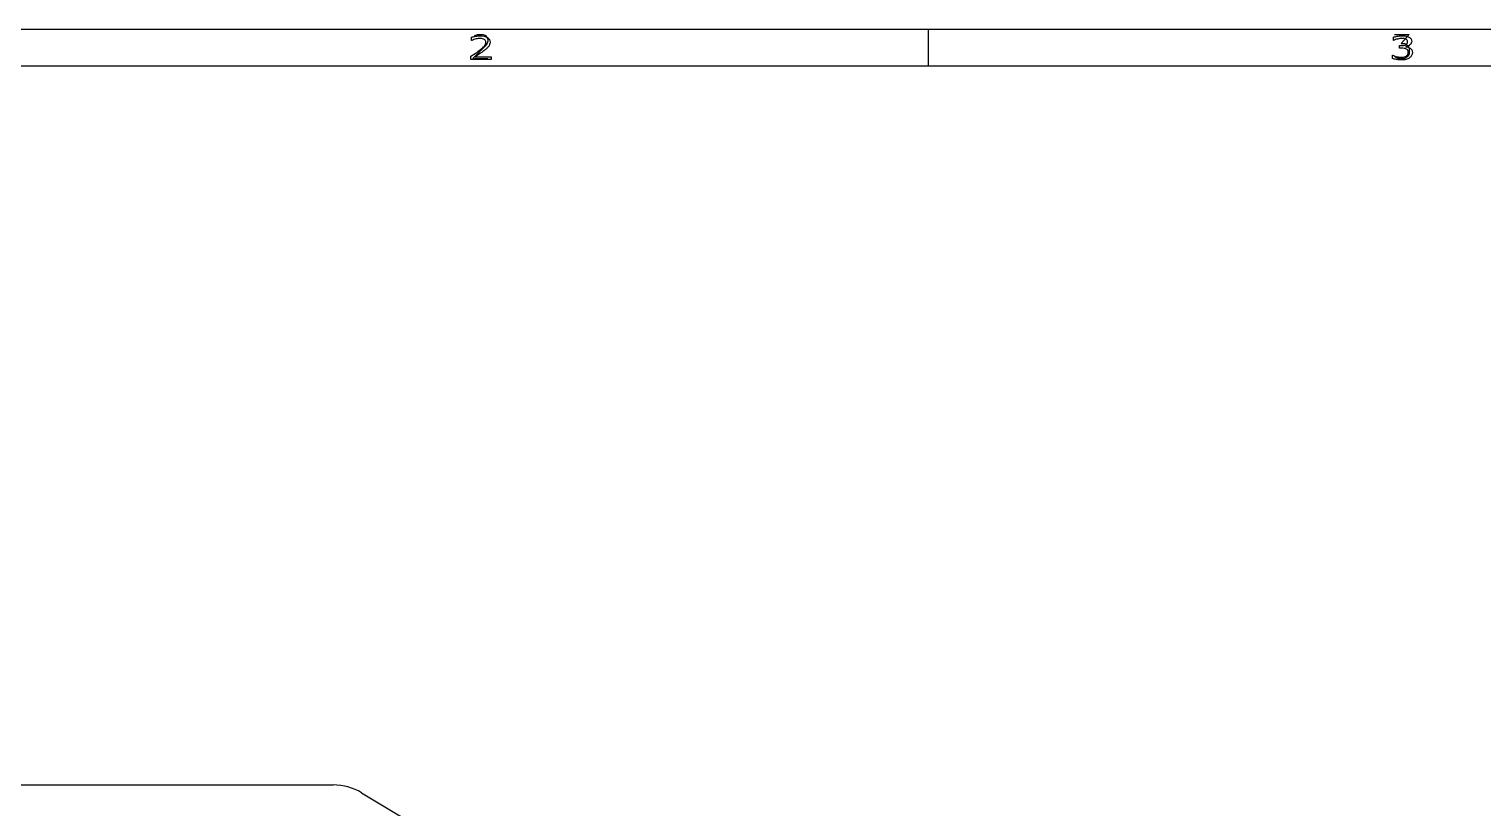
# Model space of a CAD drawing. Header units: millimetres. Extents: x 0 to 277, y 107 to 297.
# Drawn here: x 51.3 to 130.2, y 254.7 to 296.9 of the extents above; entities that cross this region are included whole.
import ezdxf

# ---------------------------------------------------------------- set-up
doc = ezdxf.new("R2010")
doc.units = ezdxf.units.MM
doc.layers.add('Layer_1', color=7, linetype='CONTINUOUS')

msp = doc.modelspace()

# ---------------------------------------------------------------- linework, layer by layer
at = {"layer": 'Layer_1', "color": 7}
for points in [[(0.075, 296.925), (277.0772, 296.925), (277.0772, 106.9178), (0.075, 106.9178)], [(0.075, 296.925), (277.0772, 296.925), (277.0772, 106.9178), (0.075, 106.9178)], [(0.075, 296.925), (277.0772, 296.925), (277.0772, 106.9178), (0.075, 106.9178)], [(126.21354, 295.881879)], [(126.21354, 295.881879)], [(126.21354, 295.881879)], [(2.075, 294.925), (275.0772, 294.925), (275.0772, 108.9178), (2.075, 108.9178)], [(2.075, 294.925), (275.0772, 294.925), (275.0772, 108.9178), (2.075, 108.9178)], [(2.075, 294.925), (275.0772, 294.925), (275.0772, 108.9178), (2.075, 108.9178)]]:
    msp.add_lwpolyline(points, close=True, dxfattribs=at)
for points in [[(75.4213, 296.5076), (75.4832, 296.5695), (75.607, 296.6314), (75.9165, 296.6314), (76.0404, 296.5695), (76.1023, 296.5076), (76.1642, 296.3838), (76.1642, 296.26), (76.1023, 296.0743), (75.3594, 295.3314), (76.1642, 295.3314)], [(75.4213, 296.5076), (75.4832, 296.5695), (75.607, 296.6314), (75.9165, 296.6314), (76.0404, 296.5695), (76.1023, 296.5076), (76.1642, 296.3838), (76.1642, 296.26), (76.1023, 296.0743), (75.3594, 295.3314), (76.1642, 295.3314)], [(75.4213, 296.5076), (75.4832, 296.5695), (75.607, 296.6314), (75.9165, 296.6314), (76.0404, 296.5695), (76.1023, 296.5076), (76.1642, 296.3838), (76.1642, 296.26), (76.1023, 296.0743), (75.3594, 295.3314), (76.1642, 295.3314)], [(100.075, 294.925), (100.075, 296.925)], [(100.075, 294.925), (100.075, 296.925)], [(100.075, 294.925), (100.075, 296.925)], [(125.3594, 296.6314), (126.1642, 296.6314), (125.7308, 296.1362), (125.9165, 296.1362), (126.0404, 296.0743), (126.1023, 296.0123), (126.1642, 295.8885), (126.1642, 295.579), (126.1023, 295.4552), (126.0404, 295.3933), (125.9165, 295.3314), (125.5451, 295.3314), (125.4213, 295.3933), (125.3594, 295.4552)], [(125.3594, 296.6314), (126.1642, 296.6314), (125.7308, 296.1362), (125.9165, 296.1362), (126.0404, 296.0743), (126.1023, 296.0123), (126.1642, 295.8885), (126.1642, 295.579), (126.1023, 295.4552), (126.0404, 295.3933), (125.9165, 295.3314), (125.5451, 295.3314), (125.4213, 295.3933), (125.3594, 295.4552)], [(125.3594, 296.6314), (126.1642, 296.6314), (125.7308, 296.1362), (125.9165, 296.1362), (126.0404, 296.0743), (126.1023, 296.0123), (126.1642, 295.8885), (126.1642, 295.579), (126.1023, 295.4552), (126.0404, 295.3933), (125.9165, 295.3314), (125.5451, 295.3314), (125.4213, 295.3933), (125.3594, 295.4552)], [(75.303146, 296.304999), (75.292176, 296.304999), (75.292176, 296.48273)], [(75.303146, 296.304999), (75.292176, 296.304999), (75.292176, 296.48273)], [(75.303146, 296.304999), (75.292176, 296.304999), (75.292176, 296.48273)], [(125.31631, 296.305048), (125.30531, 296.305048), (125.30531, 296.481932)], [(125.31631, 296.305048), (125.30531, 296.305048), (125.30531, 296.481932)], [(125.31631, 296.305048), (125.30531, 296.305048), (125.30531, 296.481932)], [(125.73416, 295.888607), (125.63546, 295.888607), (125.63546, 296.029099), (125.71226, 296.029099)], [(125.73416, 295.888607), (125.63546, 295.888607), (125.63546, 296.029099), (125.71226, 296.029099)], [(125.73416, 295.888607), (125.63546, 295.888607), (125.63546, 296.029099), (125.71226, 296.029099)], [(125.97772, 295.975819), (125.97772, 295.963969)], [(125.97772, 295.975819), (125.97772, 295.963969)], [(125.97772, 295.975819), (125.97772, 295.963969)], [(76.357219, 295.275), (75.251593, 295.275), (75.251593, 295.451885), (75.481932, 295.604226)], [(76.357219, 295.275), (75.251593, 295.275), (75.251593, 295.451885), (75.481932, 295.604226)], [(76.357219, 295.275), (75.251593, 295.275), (75.251593, 295.451885), (75.481932, 295.604226)], [(75.478643, 295.419734), (76.357221, 295.419734), (76.357219, 295.275)], [(75.478643, 295.419734), (76.357221, 295.419734), (76.357219, 295.275)], [(75.478643, 295.419734), (76.357221, 295.419734), (76.357219, 295.275)], [(125.2581, 295.328327), (125.2581, 295.505211), (125.2746, 295.505211)], [(125.2581, 295.328327), (125.2581, 295.505211), (125.2746, 295.505211)], [(125.2581, 295.328327), (125.2581, 295.505211), (125.2746, 295.505211)], [(50.7676, 255.9141), (67.7804, 255.9141)], [(69.3239, 255.4866), (76.3988, 251.2415)]]:
    msp.add_lwpolyline(points, dxfattribs=at)
for points in [[(75.292176, 296.48273), (75.344096, 296.502477), (75.413198, 296.520533), (75.499481, 296.5369)], [(75.292176, 296.48273), (75.344096, 296.502477), (75.413198, 296.520533), (75.499481, 296.5369)], [(75.292176, 296.48273), (75.344096, 296.502477), (75.413198, 296.520533), (75.499481, 296.5369)], [(75.530194, 296.387939), (75.452683, 296.369886), (75.377001, 296.342239), (75.303146, 296.304999)], [(75.530194, 296.387939), (75.452683, 296.369886), (75.377001, 296.342239), (75.303146, 296.304999)], [(75.530194, 296.387939), (75.452683, 296.369886), (75.377001, 296.342239), (75.303146, 296.304999)], [(75.499481, 296.5369), (75.586498, 296.55326), (75.67059, 296.56144), (75.751757, 296.56144)], [(75.499481, 296.5369), (75.586498, 296.55326), (75.67059, 296.56144), (75.751757, 296.56144)], [(75.499481, 296.5369), (75.586498, 296.55326), (75.67059, 296.56144), (75.751757, 296.56144)], [(75.746274, 296.415019), (75.679734, 296.415019), (75.607707, 296.405992), (75.530194, 296.387939)], [(75.746274, 296.415019), (75.679734, 296.415019), (75.607707, 296.405992), (75.530194, 296.387939)], [(75.746274, 296.415019), (75.679734, 296.415019), (75.607707, 296.405992), (75.530194, 296.387939)], [(75.698011, 295.75572), (75.838408, 295.860666), (75.934566, 295.943889), (75.986483, 296.00539)], [(75.698011, 295.75572), (75.838408, 295.860666), (75.934566, 295.943889), (75.986483, 296.00539)], [(75.698011, 295.75572), (75.838408, 295.860666), (75.934566, 295.943889), (75.986483, 296.00539)], [(75.979903, 296.359159), (75.92433, 296.396399), (75.846453, 296.415019), (75.746274, 296.415019)], [(75.979903, 296.359159), (75.92433, 296.396399), (75.846453, 296.415019), (75.746274, 296.415019)], [(75.979903, 296.359159), (75.92433, 296.396399), (75.846453, 296.415019), (75.746274, 296.415019)], [(75.751757, 296.56144), (75.91921, 296.56144), (76.050466, 296.530127), (76.145527, 296.4675)], [(75.751757, 296.56144), (75.91921, 296.56144), (76.050466, 296.530127), (76.145527, 296.4675)], [(75.751757, 296.56144), (75.91921, 296.56144), (76.050466, 296.530127), (76.145527, 296.4675)], [(76.093977, 295.858984), (76.05595, 295.825131), (76.009517, 295.78761), (75.954676, 295.746421)], [(76.093977, 295.858984), (76.05595, 295.825131), (76.009517, 295.78761), (75.954676, 295.746421)], [(76.093977, 295.858984), (76.05595, 295.825131), (76.009517, 295.78761), (75.954676, 295.746421)], [(76.064363, 296.205972), (76.064363, 296.271419), (76.03621, 296.322481), (75.979903, 296.359159)], [(76.064363, 296.205972), (76.064363, 296.271419), (76.03621, 296.322481), (75.979903, 296.359159)], [(76.064363, 296.205972), (76.064363, 296.271419), (76.03621, 296.322481), (75.979903, 296.359159)], [(75.986483, 296.00539), (76.038403, 296.067457), (76.064363, 296.134317), (76.064363, 296.205972)], [(75.986483, 296.00539), (76.038403, 296.067457), (76.064363, 296.134317), (76.064363, 296.205972)], [(75.986483, 296.00539), (76.038403, 296.067457), (76.064363, 296.134317), (76.064363, 296.205972)], [(76.194887, 295.962237), (76.166367, 295.927257), (76.13273, 295.892839), (76.093977, 295.858984)], [(76.194887, 295.962237), (76.166367, 295.927257), (76.13273, 295.892839), (76.093977, 295.858984)], [(76.194887, 295.962237), (76.166367, 295.927257), (76.13273, 295.892839), (76.093977, 295.858984)], [(76.145527, 296.4675), (76.240587, 296.405433), (76.288117, 296.321082), (76.288117, 296.214445)], [(76.145527, 296.4675), (76.240587, 296.405433), (76.288117, 296.321082), (76.288117, 296.214445)], [(76.145527, 296.4675), (76.240587, 296.405433), (76.288117, 296.321082), (76.288117, 296.214445)], [(76.263987, 296.079878), (76.248634, 296.038691), (76.2256, 295.999478), (76.194887, 295.962237)], [(76.263987, 296.079878), (76.248634, 296.038691), (76.2256, 295.999478), (76.194887, 295.962237)], [(76.263987, 296.079878), (76.248634, 296.038691), (76.2256, 295.999478), (76.194887, 295.962237)], [(76.288117, 296.214445), (76.288117, 296.166485), (76.280074, 296.121629), (76.263987, 296.079878)], [(76.288117, 296.214445), (76.288117, 296.166485), (76.280074, 296.121629), (76.263987, 296.079878)], [(76.288117, 296.214445), (76.288117, 296.166485), (76.280074, 296.121629), (76.263987, 296.079878)], [(125.30531, 296.481932), (125.357243, 296.501679), (125.426343, 296.519735), (125.51261, 296.536102)], [(125.30531, 296.481932), (125.357243, 296.501679), (125.426343, 296.519735), (125.51261, 296.536102)], [(125.30531, 296.481932), (125.357243, 296.501679), (125.426343, 296.519735), (125.51261, 296.536102)], [(125.53787, 296.386298), (125.45963, 296.367118), (125.385777, 296.340035), (125.31631, 296.305048)], [(125.53787, 296.386298), (125.45963, 296.367118), (125.385777, 296.340035), (125.31631, 296.305048)], [(125.53787, 296.386298), (125.45963, 296.367118), (125.385777, 296.340035), (125.31631, 296.305048)], [(125.51261, 296.536102), (125.59963, 296.553029), (125.683723, 296.561492), (125.76489, 296.561492)], [(125.51261, 296.536102), (125.59963, 296.553029), (125.683723, 296.561492), (125.76489, 296.561492)], [(125.51261, 296.536102), (125.59963, 296.553029), (125.683723, 296.561492), (125.76489, 296.561492)], [(125.75943, 296.415068), (125.689963, 296.415068), (125.61611, 296.405478), (125.53787, 296.386298)], [(125.75943, 296.415068), (125.689963, 296.415068), (125.61611, 296.405478), (125.53787, 296.386298)], [(125.75943, 296.415068), (125.689963, 296.415068), (125.61611, 296.405478), (125.53787, 296.386298)], [(125.71226, 296.029099), (125.823407, 296.029099), (125.911887, 296.046872), (125.9777, 296.082419)], [(125.71226, 296.029099), (125.823407, 296.029099), (125.911887, 296.046872), (125.9777, 296.082419)], [(125.71226, 296.029099), (125.823407, 296.029099), (125.911887, 296.046872), (125.9777, 296.082419)], [(125.88552, 295.878447), (125.83872, 295.88522), (125.788267, 295.888607), (125.73416, 295.888607)], [(125.88552, 295.878447), (125.83872, 295.88522), (125.788267, 295.888607), (125.73416, 295.888607)], [(125.88552, 295.878447), (125.83872, 295.88522), (125.788267, 295.888607), (125.73416, 295.888607)], [(125.88119, 296.406568), (125.84539, 296.412235), (125.804803, 296.415068), (125.75943, 296.415068)], [(125.88119, 296.406568), (125.84539, 296.412235), (125.804803, 296.415068), (125.75943, 296.415068)], [(125.88119, 296.406568), (125.84539, 296.412235), (125.804803, 296.415068), (125.75943, 296.415068)], [(125.76489, 296.561492), (125.844597, 296.561492), (125.914793, 296.555849), (125.97548, 296.544562)], [(125.76489, 296.561492), (125.844597, 296.561492), (125.914793, 296.555849), (125.97548, 296.544562)], [(125.76489, 296.561492), (125.844597, 296.561492), (125.914793, 296.555849), (125.97548, 296.544562)], [(125.9821, 296.376098), (125.950633, 296.390771), (125.916997, 296.400928), (125.88119, 296.406568)], [(125.9821, 296.376098), (125.950633, 296.390771), (125.916997, 296.400928), (125.88119, 296.406568)], [(125.9821, 296.376098), (125.950633, 296.390771), (125.916997, 296.400928), (125.88119, 296.406568)], [(126.00508, 295.842897), (125.972147, 295.86039), (125.932293, 295.87224), (125.88552, 295.878447)], [(126.00508, 295.842897), (125.972147, 295.86039), (125.932293, 295.87224), (125.88552, 295.878447)], [(126.00508, 295.842897), (125.972147, 295.86039), (125.932293, 295.87224), (125.88552, 295.878447)], [(125.97548, 296.544562), (126.036147, 296.533275), (126.09099, 296.515219), (126.14001, 296.490392)], [(125.97548, 296.544562), (126.036147, 296.533275), (126.09099, 296.515219), (126.14001, 296.490392)], [(125.97548, 296.544562), (126.036147, 296.533275), (126.09099, 296.515219), (126.14001, 296.490392)], [(125.9777, 296.082419), (126.044233, 296.118532), (126.0775, 296.171005), (126.0775, 296.239838)], [(125.9777, 296.082419), (126.044233, 296.118532), (126.0775, 296.171005), (126.0775, 296.239838)], [(125.9777, 296.082419), (126.044233, 296.118532), (126.0775, 296.171005), (126.0775, 296.239838)], [(126.20367, 296.073989), (126.14007, 296.022082), (126.064753, 295.989359), (125.97772, 295.975819)], [(126.20367, 296.073989), (126.14007, 296.022082), (126.064753, 295.989359), (125.97772, 295.975819)], [(126.20367, 296.073989), (126.14007, 296.022082), (126.064753, 295.989359), (125.97772, 295.975819)], [(125.97772, 295.963969), (126.012787, 295.959436), (126.053003, 295.949846), (126.09837, 295.935199)], [(125.97772, 295.963969), (126.012787, 295.959436), (126.053003, 295.949846), (126.09837, 295.935199)], [(125.97772, 295.963969), (126.012787, 295.959436), (126.053003, 295.949846), (126.09837, 295.935199)], [(126.0523, 296.319388), (126.0355, 296.342521), (126.0121, 296.361425), (125.9821, 296.376098)], [(126.0523, 296.319388), (126.0355, 296.342521), (126.0121, 296.361425), (125.9821, 296.376098)], [(126.0523, 296.319388), (126.0355, 296.342521), (126.0121, 296.361425), (125.9821, 296.376098)], [(126.08188, 295.772647), (126.063613, 295.802554), (126.038013, 295.82597), (126.00508, 295.842897)], [(126.08188, 295.772647), (126.063613, 295.802554), (126.038013, 295.82597), (126.00508, 295.842897)], [(126.08188, 295.772647), (126.063613, 295.802554), (126.038013, 295.82597), (126.00508, 295.842897)], [(126.0775, 296.239838), (126.0775, 296.270305), (126.0691, 296.296821), (126.0523, 296.319388)], [(126.0775, 296.239838), (126.0775, 296.270305), (126.0691, 296.296821), (126.0523, 296.319388)], [(126.0775, 296.239838), (126.0775, 296.270305), (126.0691, 296.296821), (126.0523, 296.319388)], [(126.09837, 295.935199), (126.143703, 295.921092), (126.182093, 295.903319), (126.21354, 295.881879)], [(126.09837, 295.935199), (126.143703, 295.921092), (126.182093, 295.903319), (126.21354, 295.881879)], [(126.09837, 295.935199), (126.143703, 295.921092), (126.182093, 295.903319), (126.21354, 295.881879)], [(126.14001, 296.490392), (126.192677, 296.463312), (126.23253, 296.430585), (126.25957, 296.392212)], [(126.14001, 296.490392), (126.192677, 296.463312), (126.23253, 296.430585), (126.25957, 296.392212)], [(126.14001, 296.490392), (126.192677, 296.463312), (126.23253, 296.430585), (126.25957, 296.392212)], [(126.30017, 296.257645), (126.30017, 296.187681), (126.268003, 296.126462), (126.20367, 296.073989)], [(126.30017, 296.257645), (126.30017, 296.187681), (126.268003, 296.126462), (126.20367, 296.073989)], [(126.30017, 296.257645), (126.30017, 296.187681), (126.268003, 296.126462), (126.20367, 296.073989)], [(126.21353, 295.881825), (126.248597, 295.857565), (126.277463, 295.827098), (126.30013, 295.790425)], [(126.21353, 295.881825), (126.248597, 295.857565), (126.277463, 295.827098), (126.30013, 295.790425)], [(126.21353, 295.881825), (126.248597, 295.857565), (126.277463, 295.827098), (126.30013, 295.790425)], [(126.25957, 296.392212), (126.286637, 296.353845), (126.30017, 296.30899), (126.30017, 296.257645)], [(126.25957, 296.392212), (126.286637, 296.353845), (126.30017, 296.30899), (126.30017, 296.257645)], [(126.25957, 296.392212), (126.286637, 296.353845), (126.30017, 296.30899), (126.30017, 296.257645)], [(75.712272, 295.573768), (75.628911, 295.518475), (75.551035, 295.46713), (75.478643, 295.419734)], [(75.712272, 295.573768), (75.628911, 295.518475), (75.551035, 295.46713), (75.478643, 295.419734)], [(75.712272, 295.573768), (75.628911, 295.518475), (75.551035, 295.46713), (75.478643, 295.419734)], [(75.481932, 295.604226), (75.559443, 295.655006), (75.631469, 295.705504), (75.698011, 295.75572)], [(75.481932, 295.604226), (75.559443, 295.655006), (75.631469, 295.705504), (75.698011, 295.75572)], [(75.481932, 295.604226), (75.559443, 295.655006), (75.631469, 295.705504), (75.698011, 295.75572)], [(75.954676, 295.746421), (75.876434, 295.687174), (75.795633, 295.629623), (75.712272, 295.573768)], [(75.954676, 295.746421), (75.876434, 295.687174), (75.795633, 295.629623), (75.712272, 295.573768)], [(75.954676, 295.746421), (75.876434, 295.687174), (75.795633, 295.629623), (75.712272, 295.573768)], [(125.47418, 295.274157), (125.386433, 295.290517), (125.314407, 295.308574), (125.2581, 295.328327)], [(125.47418, 295.274157), (125.386433, 295.290517), (125.314407, 295.308574), (125.2581, 295.328327)], [(125.47418, 295.274157), (125.386433, 295.290517), (125.314407, 295.308574), (125.2581, 295.328327)], [(125.2746, 295.505211), (125.336733, 295.473618), (125.409857, 295.447381), (125.49397, 295.426501)], [(125.2746, 295.505211), (125.336733, 295.473618), (125.409857, 295.447381), (125.49397, 295.426501)], [(125.2746, 295.505211), (125.336733, 295.473618), (125.409857, 295.447381), (125.49397, 295.426501)], [(125.74182, 295.248767), (125.651147, 295.248767), (125.561933, 295.25723), (125.47418, 295.274157)], [(125.74182, 295.248767), (125.651147, 295.248767), (125.561933, 295.25723), (125.47418, 295.274157)], [(125.74182, 295.248767), (125.651147, 295.248767), (125.561933, 295.25723), (125.47418, 295.274157)], [(125.49397, 295.426501), (125.578057, 295.405621), (125.659223, 295.395181), (125.73747, 295.395181)], [(125.49397, 295.426501), (125.578057, 295.405621), (125.659223, 295.395181), (125.73747, 295.395181)], [(125.49397, 295.426501), (125.578057, 295.405621), (125.659223, 295.395181), (125.73747, 295.395181)], [(125.73747, 295.395181), (125.783537, 295.395181), (125.83253, 295.401104), (125.88445, 295.412951)], [(125.73747, 295.395181), (125.783537, 295.395181), (125.83253, 295.401104), (125.88445, 295.412951)], [(125.73747, 295.395181), (125.783537, 295.395181), (125.83253, 295.401104), (125.88445, 295.412951)], [(125.98532, 295.276697), (125.91146, 295.258077), (125.830293, 295.248767), (125.74182, 295.248767)], [(125.98532, 295.276697), (125.91146, 295.258077), (125.830293, 295.248767), (125.74182, 295.248767)], [(125.98532, 295.276697), (125.91146, 295.258077), (125.830293, 295.248767), (125.74182, 295.248767)], [(125.88445, 295.412951), (125.936383, 295.424798), (125.978427, 295.442288), (126.01058, 295.465421)], [(125.88445, 295.412951), (125.936383, 295.424798), (125.978427, 295.442288), (126.01058, 295.465421)], [(125.88445, 295.412951), (125.936383, 295.424798), (125.978427, 295.442288), (126.01058, 295.465421)], [(126.17946, 295.364717), (126.124593, 295.325224), (126.05988, 295.295884), (125.98532, 295.276697)], [(126.17946, 295.364717), (126.124593, 295.325224), (126.05988, 295.295884), (125.98532, 295.276697)], [(126.17946, 295.364717), (126.124593, 295.325224), (126.05988, 295.295884), (125.98532, 295.276697)], [(126.01058, 295.465421), (126.044247, 295.490248), (126.069113, 295.517614), (126.08518, 295.547521)], [(126.01058, 295.465421), (126.044247, 295.490248), (126.069113, 295.517614), (126.08518, 295.547521)], [(126.01058, 295.465421), (126.044247, 295.490248), (126.069113, 295.517614), (126.08518, 295.547521)], [(126.11038, 295.66093), (126.11038, 295.70607), (126.10088, 295.743309), (126.08188, 295.772647)], [(126.11038, 295.66093), (126.11038, 295.70607), (126.10088, 295.743309), (126.08188, 295.772647)], [(126.11038, 295.66093), (126.11038, 295.70607), (126.10088, 295.743309), (126.08188, 295.772647)], [(126.08518, 295.547521), (126.10198, 295.577428), (126.11038, 295.615231), (126.11038, 295.66093)], [(126.08518, 295.547521), (126.10198, 295.577428), (126.11038, 295.615231), (126.11038, 295.66093)], [(126.08518, 295.547521), (126.10198, 295.577428), (126.11038, 295.615231), (126.11038, 295.66093)], [(126.29353, 295.489975), (126.266463, 295.442015), (126.22844, 295.400262), (126.17946, 295.364717)], [(126.29353, 295.489975), (126.266463, 295.442015), (126.22844, 295.400262), (126.17946, 295.364717)], [(126.29353, 295.489975), (126.266463, 295.442015), (126.22844, 295.400262), (126.17946, 295.364717)], [(126.33413, 295.64824), (126.33413, 295.590687), (126.320597, 295.537932), (126.29353, 295.489975)], [(126.33413, 295.64824), (126.33413, 295.590687), (126.320597, 295.537932), (126.29353, 295.489975)], [(126.33413, 295.64824), (126.33413, 295.590687), (126.320597, 295.537932), (126.29353, 295.489975)], [(126.30013, 295.790425), (126.322797, 295.753752), (126.33413, 295.706357), (126.33413, 295.64824)], [(126.30013, 295.790425), (126.322797, 295.753752), (126.33413, 295.706357), (126.33413, 295.64824)], [(126.30013, 295.790425), (126.322797, 295.753752), (126.33413, 295.706357), (126.33413, 295.64824)], [(69.3239, 255.4866), (68.857648, 255.766343), (68.324134, 255.914109), (67.7804, 255.9141)]]:
    msp.add_open_spline(points, degree=3, dxfattribs=at)

doc.saveas('drawing.dxf')
